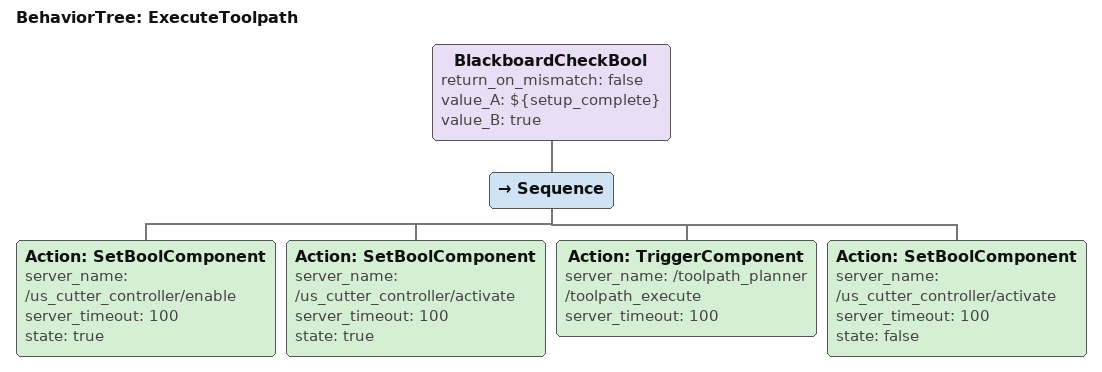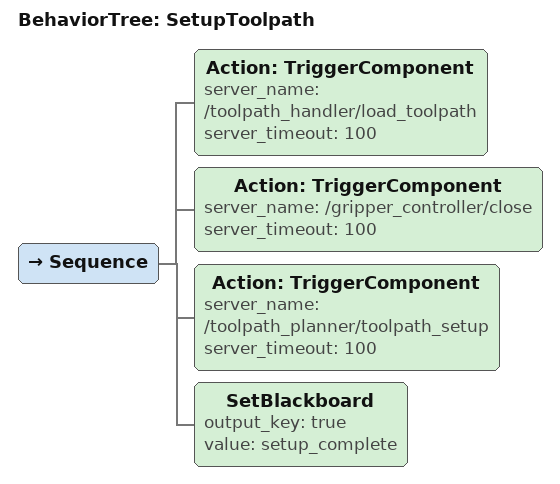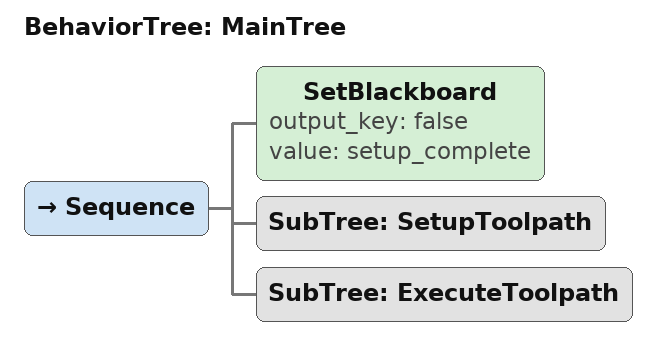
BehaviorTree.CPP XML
<?xml version="1.0"?>
<root main_tree_to_execute="MainTree">
    <BehaviorTree ID="ExecuteToolpath">
        <BlackboardCheckBool return_on_mismatch="false" value_A="${setup_complete}" value_B="true">
            <Sequence>
                <Action ID="SetBoolComponent" server_name="/us_cutter_controller/enable" server_timeout="100" state="true"/>
                <Action ID="SetBoolComponent" server_name="/us_cutter_controller/activate" server_timeout="100" state="true"/>
                <Action ID="TriggerComponent" server_name="/toolpath_planner/toolpath_execute" server_timeout="100"/>
                <Action ID="SetBoolComponent" server_name="/us_cutter_controller/activate" server_timeout="100" state="false"/>
            </Sequence>
        </BlackboardCheckBool>
    </BehaviorTree>

    <BehaviorTree ID="SetupToolpath">
        <Sequence>
            <Action ID="TriggerComponent" server_name="/toolpath_handler/load_toolpath" server_timeout="100"/>
            <Action ID="TriggerComponent" server_name="/gripper_controller/close" server_timeout="100"/>
            <Action ID="TriggerComponent" server_name="/toolpath_planner/toolpath_setup" server_timeout="100"/>
            <SetBlackboard output_key="true" value="setup_complete"/>
        </Sequence>
    </BehaviorTree>

    <BehaviorTree ID="MainTree">
        <Sequence>
            <SetBlackboard output_key="false" value="setup_complete"/>
            <SubTree ID="SetupToolpath"/>
            <SubTree ID="ExecuteToolpath"/>
        </Sequence>
    </BehaviorTree>
</root>
